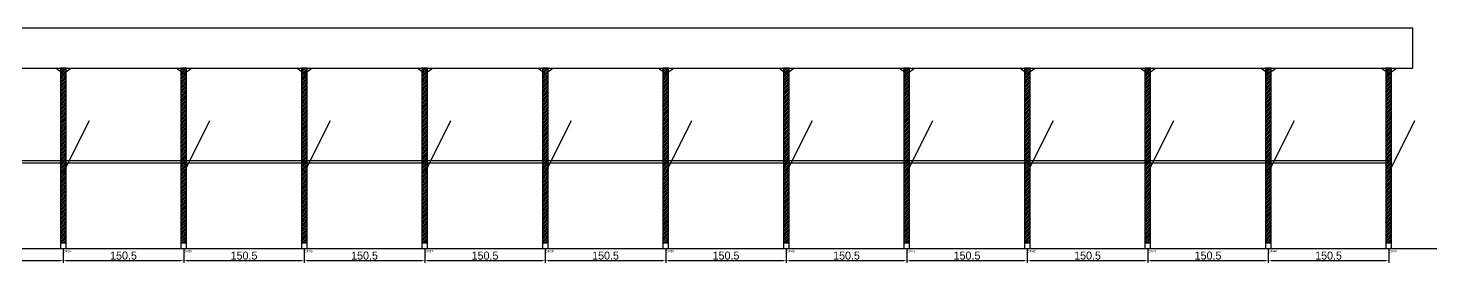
# Model space of a CAD drawing. Header units: metres. Extents: x -30 to 6714, y -25 to 308.
# Drawn here: x 4954 to 6714, y -25 to 268 of the extents above; entities that cross this region are included whole.
import ezdxf

# ---------------------------------------------------------------- set-up
doc = ezdxf.new("R2010")
doc.units = ezdxf.units.M
for name, color, linetype in [('BARRA_ANCORAGEM', 1, 'Continuous'), ('COTA', 241, 'Continuous'), ('GARFOS OK', 3, 'Continuous'), ('NOME DA VIGA', 6, 'Continuous'), ('SARR_7x7', 40, 'Continuous'), ('TIRAS REESCORAMENTO', 252, 'Continuous'), ('VIGAS', 3, 'Continuous')]:
    doc.layers.add(name, color=color, linetype=linetype)
doc.dimstyles.new('EZ DXF', dxfattribs={"dimtxt": 10, "dimasz": 3.5, "dimexe": 3, "dimexo": 1.5, "dimgap": 1, "dimtad": 1, "dimdec": 1, "dimdsep": 46, "dimcen": 2.5, "dimazin": 3, "dimtfac": 1, "dimtmove": 0, "dimatfit": 3})

msp = doc.modelspace()

# ---------------------------------------------------------------- hatches: boundary and pattern name
at = {"layer": 'COTA'}
h = msp.add_hatch(dxfattribs=at)
h.set_pattern_fill('ANSI31', scale=0.5)
h.paths.add_polyline_path([(4994.27, 0), (5001.27, 0), (5001.27, 218), (4994.27, 218)])
h = msp.add_hatch(dxfattribs=at)
h.set_pattern_fill('ANSI31', scale=0.5)
h.paths.add_polyline_path([(5144.81, 0), (5151.81, 0), (5151.81, 218), (5144.81, 218)])
h = msp.add_hatch(dxfattribs=at)
h.set_pattern_fill('ANSI31', scale=0.5)
h.paths.add_polyline_path([(5295.35, 0), (5302.35, 0), (5302.35, 218), (5295.35, 218)])
h = msp.add_hatch(dxfattribs=at)
h.set_pattern_fill('ANSI31', scale=0.5)
h.paths.add_polyline_path([(5445.89, 0), (5452.89, 0), (5452.89, 218), (5445.89, 218)])
h = msp.add_hatch(dxfattribs=at)
h.set_pattern_fill('ANSI31', scale=0.5)
h.paths.add_polyline_path([(5596.43, 0), (5603.43, 0), (5603.43, 218), (5596.43, 218)])
h = msp.add_hatch(dxfattribs=at)
h.set_pattern_fill('ANSI31', scale=0.5)
h.paths.add_polyline_path([(5746.97, 0), (5753.97, 0), (5753.97, 218), (5746.97, 218)])
h = msp.add_hatch(dxfattribs=at)
h.set_pattern_fill('ANSI31', scale=0.5)
h.paths.add_polyline_path([(5897.5, 0), (5904.5, 0), (5904.5, 218), (5897.5, 218)])
h = msp.add_hatch(dxfattribs=at)
h.set_pattern_fill('ANSI31', scale=0.5)
h.paths.add_polyline_path([(6048.04, 0), (6055.04, 0), (6055.04, 218), (6048.04, 218)])
h = msp.add_hatch(dxfattribs=at)
h.set_pattern_fill('ANSI31', scale=0.5)
h.paths.add_polyline_path([(6198.58, 0), (6205.58, 0), (6205.58, 218), (6198.58, 218)])
h = msp.add_hatch(dxfattribs=at)
h.set_pattern_fill('ANSI31', scale=0.5)
h.paths.add_polyline_path([(6349.12, 0), (6356.12, 0), (6356.12, 218), (6349.12, 218)])
h = msp.add_hatch(dxfattribs=at)
h.set_pattern_fill('ANSI31', scale=0.5)
h.paths.add_polyline_path([(6499.66, 0), (6506.66, 0), (6506.66, 218), (6499.66, 218)])
h = msp.add_hatch(dxfattribs=at)
h.set_pattern_fill('ANSI31', scale=0.5)
h.paths.add_polyline_path([(6650.2, 0), (6657.2, 0), (6657.2, 218), (6650.2, 218)])

# ---------------------------------------------------------------- linework, layer by layer
at = {"layer": 'BARRA_ANCORAGEM'}
for p, q in [((4997.77, 87.2), (5030.47, 152.6)), ((5148.31, 87.2), (5181.01, 152.6)), ((5298.85, 87.2), (5331.55, 152.6)), ((5449.39, 87.2), (5482.09, 152.6)), ((5599.93, 87.2), (5632.63, 152.6)), ((5750.47, 87.2), (5783.17, 152.6)), ((5901, 87.2), (5933.7, 152.6)), ((6051.54, 87.2), (6084.24, 152.6)), ((6202.08, 87.2), (6234.78, 152.6)), ((6352.62, 87.2), (6385.32, 152.6)), ((6503.16, 87.2), (6535.86, 152.6)), ((6653.7, 87.2), (6686.4, 152.6))]:
    msp.add_line(p, q, dxfattribs=at)
at = {"layer": 'GARFOS OK'}
for p, q in [((4997.77, 211), (4988.27, 218)), ((4988.27, 218), (5007.27, 218)), ((4997.77, 211), (5007.27, 218)), ((5148.31, 211), (5138.81, 218)), ((5138.81, 218), (5157.81, 218)), ((5148.31, 211), (5157.81, 218)), ((5298.85, 211), (5289.35, 218)), ((5289.35, 218), (5308.35, 218)), ((5298.85, 211), (5308.35, 218)), ((5449.39, 211), (5439.89, 218)), ((5439.89, 218), (5458.89, 218)), ((5449.39, 211), (5458.89, 218)), ((5599.93, 211), (5590.43, 218)), ((5590.43, 218), (5609.43, 218)), ((5599.93, 211), (5609.43, 218)), ((5750.47, 211), (5740.97, 218)), ((5740.97, 218), (5759.97, 218)), ((5750.47, 211), (5759.97, 218)), ((5901, 211), (5891.5, 218)), ((5891.5, 218), (5910.5, 218)), ((5901, 211), (5910.5, 218)), ((6051.54, 211), (6042.04, 218)), ((6042.04, 218), (6061.04, 218)), ((6051.54, 211), (6061.04, 218)), ((6202.08, 211), (6192.58, 218)), ((6192.58, 218), (6211.58, 218)), ((6202.08, 211), (6211.58, 218)), ((6352.62, 211), (6343.12, 218)), ((6343.12, 218), (6362.12, 218)), ((6352.62, 211), (6362.12, 218)), ((6503.16, 211), (6493.66, 218)), ((6493.66, 218), (6512.66, 218)), ((6503.16, 211), (6512.66, 218)), ((6653.7, 211), (6644.2, 218)), ((6644.2, 218), (6663.2, 218)), ((6653.7, 211), (6663.2, 218))]:
    msp.add_line(p, q, dxfattribs=at)
at = {"layer": 'GARFOS OK', "linetype": 'CONTINUOUS'}
msp.add_line((-30, -7), (6713.7, -7), dxfattribs=at)
at = {"layer": 'GARFOS OK'}
for points in [[(4994.27, 0), (5001.27, 0), (5001.27, 218), (4994.27, 218), (4994.27, 0)], [(5144.81, 0), (5151.81, 0), (5151.81, 218), (5144.81, 218), (5144.81, 0)], [(5295.35, 0), (5302.35, 0), (5302.35, 218), (5295.35, 218), (5295.35, 0)], [(5445.89, 0), (5452.89, 0), (5452.89, 218), (5445.89, 218), (5445.89, 0)], [(5596.43, 0), (5603.43, 0), (5603.43, 218), (5596.43, 218), (5596.43, 0)], [(5746.97, 0), (5753.97, 0), (5753.97, 218), (5746.97, 218), (5746.97, 0)], [(5897.5, 0), (5904.5, 0), (5904.5, 218), (5897.5, 218), (5897.5, 0)], [(6048.04, 0), (6055.04, 0), (6055.04, 218), (6048.04, 218), (6048.04, 0)], [(6198.58, 0), (6205.58, 0), (6205.58, 218), (6198.58, 218), (6198.58, 0)], [(6349.12, 0), (6356.12, 0), (6356.12, 218), (6349.12, 218), (6349.12, 0)], [(6499.66, 0), (6506.66, 0), (6506.66, 218), (6499.66, 218), (6499.66, 0)], [(6650.2, 0), (6657.2, 0), (6657.2, 218), (6650.2, 218), (6650.2, 0)]]:
    msp.add_lwpolyline(points, dxfattribs=at)
at = {"layer": 'SARR_7x7'}
for points in [[(4994.27, -7), (5001.27, -7), (5001.27, 0), (4994.27, 0), (4994.27, -7)], [(5144.81, -7), (5151.81, -7), (5151.81, 0), (5144.81, 0), (5144.81, -7)], [(5295.35, -7), (5302.35, -7), (5302.35, 0), (5295.35, 0), (5295.35, -7)], [(5445.89, -7), (5452.89, -7), (5452.89, 0), (5445.89, 0), (5445.89, -7)], [(5596.43, -7), (5603.43, -7), (5603.43, 0), (5596.43, 0), (5596.43, -7)], [(5746.97, -7), (5753.97, -7), (5753.97, 0), (5746.97, 0), (5746.97, -7)], [(5897.5, -7), (5904.5, -7), (5904.5, 0), (5897.5, 0), (5897.5, -7)], [(6048.04, -7), (6055.04, -7), (6055.04, 0), (6048.04, 0), (6048.04, -7)], [(6198.58, -7), (6205.58, -7), (6205.58, 0), (6198.58, 0), (6198.58, -7)], [(6349.12, -7), (6356.12, -7), (6356.12, 0), (6349.12, 0), (6349.12, -7)], [(6499.66, -7), (6506.66, -7), (6506.66, 0), (6499.66, 0), (6499.66, -7)], [(6650.2, -7), (6657.2, -7), (6657.2, 0), (6650.2, 0), (6650.2, -7)]]:
    msp.add_lwpolyline(points, dxfattribs=at)
at = {"layer": 'TIRAS REESCORAMENTO'}
for points in [[(4847.23, 100), (4997.77, 100), (4997.77, 102.5), (4847.23, 102.5), (4847.23, 100)], [(4997.77, 100), (5148.31, 100), (5148.31, 102.5), (4997.77, 102.5), (4997.77, 100)], [(5148.31, 100), (5298.85, 100), (5298.85, 102.5), (5148.31, 102.5), (5148.31, 100)], [(5298.85, 100), (5449.39, 100), (5449.39, 102.5), (5298.85, 102.5), (5298.85, 100)], [(5449.39, 100), (5599.93, 100), (5599.93, 102.5), (5449.39, 102.5), (5449.39, 100)], [(5599.93, 100), (5750.47, 100), (5750.47, 102.5), (5599.93, 102.5), (5599.93, 100)], [(5750.47, 100), (5901, 100), (5901, 102.5), (5750.47, 102.5), (5750.47, 100)], [(5901, 100), (6051.54, 100), (6051.54, 102.5), (5901, 102.5), (5901, 100)], [(6051.54, 100), (6202.08, 100), (6202.08, 102.5), (6051.54, 102.5), (6051.54, 100)], [(6202.08, 100), (6352.62, 100), (6352.62, 102.5), (6202.08, 102.5), (6202.08, 100)], [(6352.62, 100), (6503.16, 100), (6503.16, 102.5), (6352.62, 102.5), (6352.62, 100)], [(6503.16, 100), (6653.7, 100), (6653.7, 102.5), (6503.16, 102.5), (6503.16, 100)]]:
    msp.add_lwpolyline(points, dxfattribs=at)
at = {"layer": 'VIGAS'}
msp.add_lwpolyline([(0, 218), (6683.7, 218), (6683.7, 268), (0, 268), (0, 218)], dxfattribs=at)

# ---------------------------------------------------------------- texts
at = {"layer": 'NOME DA VIGA'}
for s, p in [('GF34', (4997.77, -12)), ('GF35', (5148.31, -12)), ('GF36', (5298.85, -12)), ('GF37', (5449.39, -12)), ('GF38', (5599.93, -12)), ('GF39', (5750.47, -12)), ('GF40', (5901, -12)), ('GF41', (6051.54, -12)), ('GF42', (6202.08, -12)), ('GF43', (6352.62, -12)), ('GF44', (6503.16, -12)), ('GF45', (6653.7, -12))]:
    msp.add_text(s, height=3, dxfattribs=at).set_placement(p)

# ---------------------------------------------------------------- dimensions: what is measured, and where the dimension line sits
at = {"layer": 'COTA'}
for base, p1, p2 in [((4847.23, -22), (4847.23, -7), (4997.77, -7)), ((4997.77, -22), (4997.77, -7), (5148.31, -7)), ((5148.31, -22), (5148.31, -7), (5298.85, -7)), ((5298.85, -22), (5298.85, -7), (5449.39, -7)), ((5449.39, -22), (5449.39, -7), (5599.93, -7)), ((5599.93, -22), (5599.93, -7), (5750.47, -7)), ((5750.47, -22), (5750.47, -7), (5901, -7)), ((5901, -22), (5901, -7), (6051.54, -7)), ((6051.54, -22), (6051.54, -7), (6202.08, -7)), ((6202.08, -22), (6202.08, -7), (6352.62, -7)), ((6352.62, -22), (6352.62, -7), (6503.16, -7)), ((6503.16, -22), (6503.16, -7), (6653.7, -7))]:
    msp.add_linear_dim(base=base, p1=p1, p2=p2, dimstyle='EZ DXF', dxfattribs=at).render()

doc.saveas('drawing.dxf')
